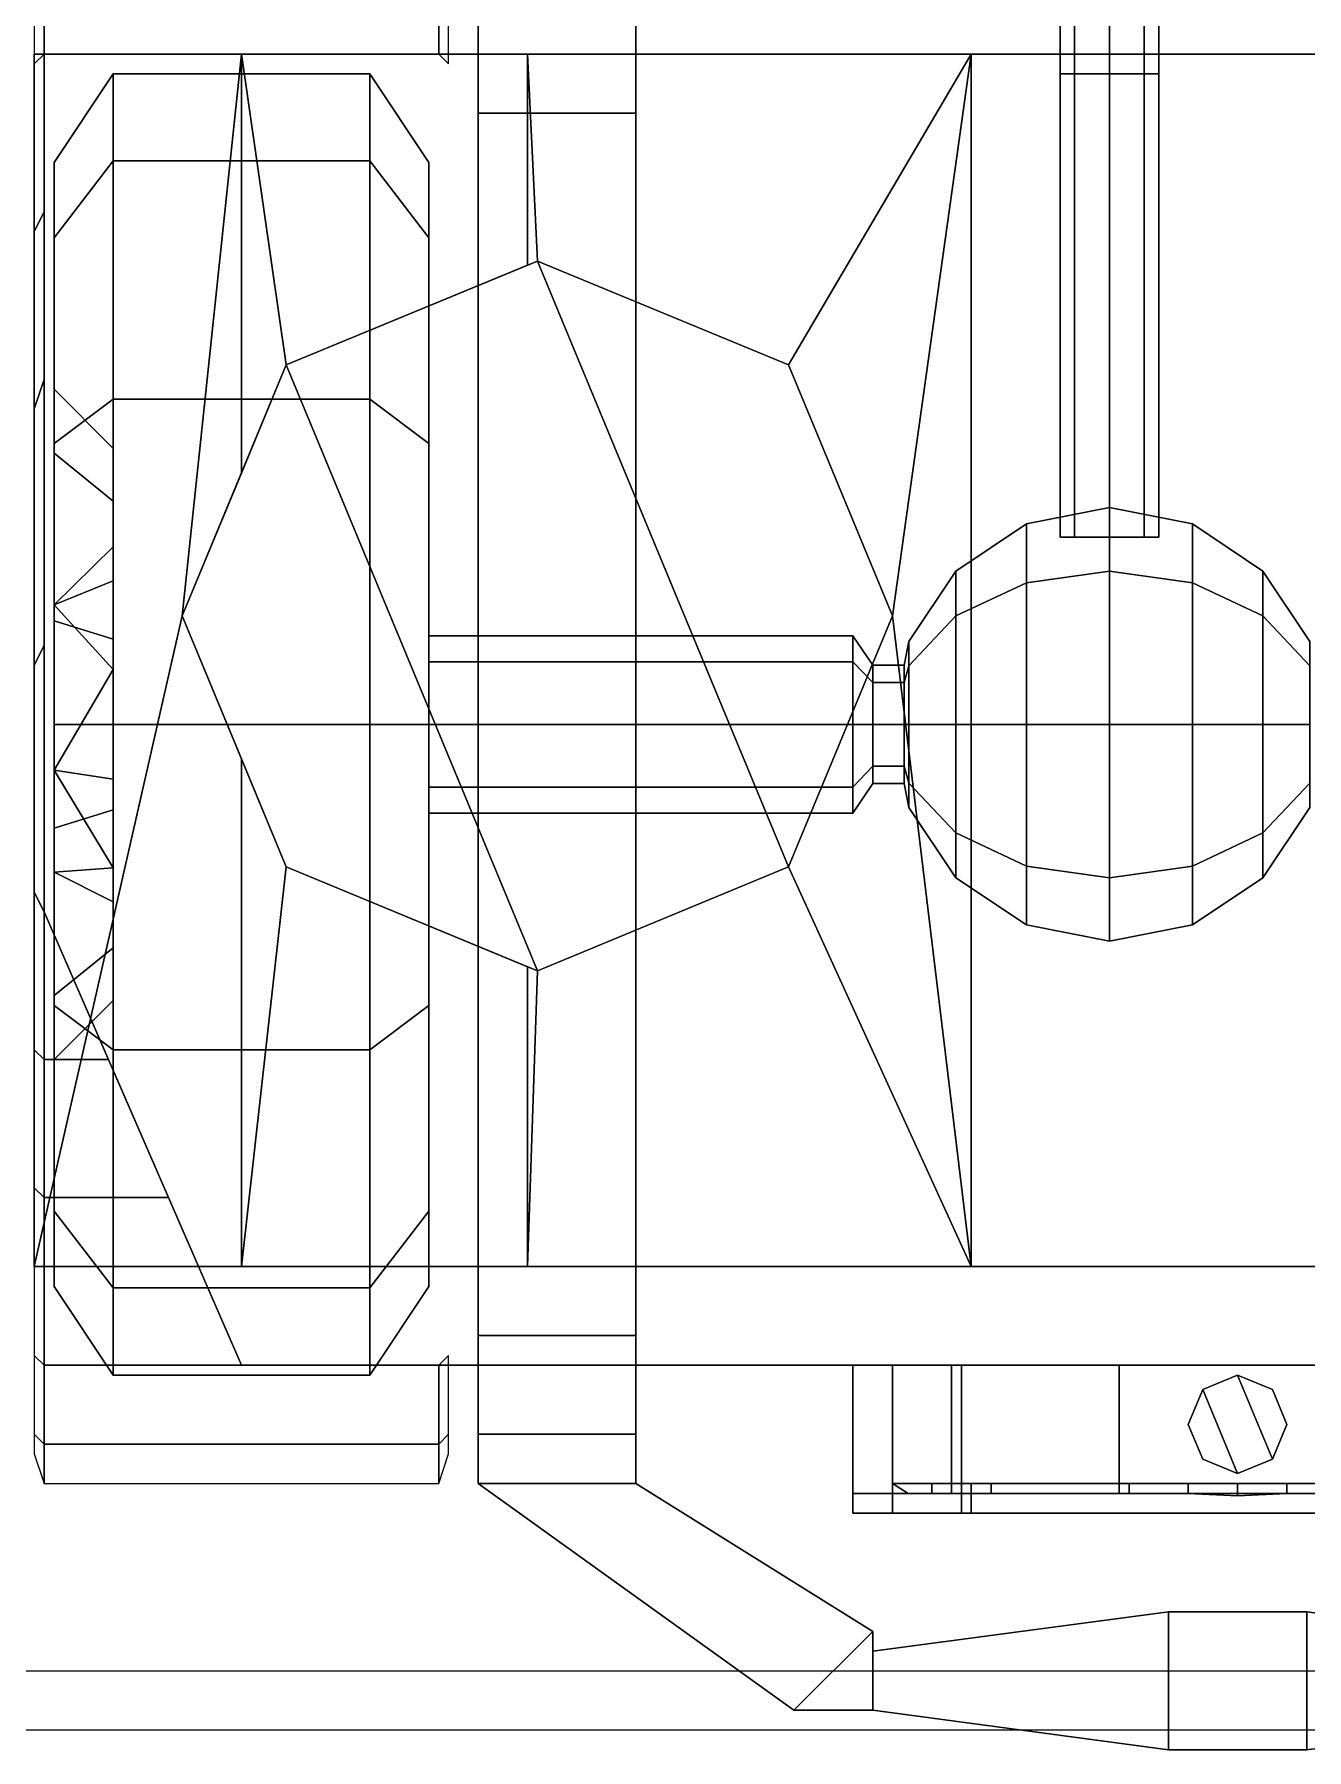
# Model space of a CAD drawing. Header units: millimetres. Extents: x -1.3 to 1.3, y -3 to 15.8.
# Drawn here: x -1.22 to 0.07, y -3.04 to -1.3 of the extents above; entities that cross this region are included whole.
import ezdxf

# ---------------------------------------------------------------- set-up
doc = ezdxf.new("R2010")
doc.units = ezdxf.units.MM
for name, color, linetype in [('cab', 3, 'Continuous'), ('fenders', 6, 'Continuous'), ('frame', 5, 'Continuous'), ('tmp', 4, 'Continuous'), ('wheels', 2, 'Continuous')]:
    doc.layers.add(name, color=color, linetype=linetype)

msp = doc.modelspace()

# ---------------------------------------------------------------- linework, layer by layer
at = {"layer": 'cab'}
for points in [[(-1.22, -1.32, 2.9), (-1.22, -1.32, 2.87), (-1.22, -2.55, 2.87), (-1.22, -2.55, 2.9)], [(1.22, -1.32, 2.9), (1.22, -1.32, 2.87), (-1.22, -1.32, 2.87), (-1.22, -1.32, 2.9)], [(1.01, -1.32, 3.01), (1.22, -1.32, 2.9), (-1.22, -1.32, 2.9), (-1.01, -1.32, 3.01)], [(-1.22, -1.32, 2.9), (-1.22, -2.55, 2.9), (-1.07, -1.89, 2.9786), (-1.01, -1.32, 3.01)], [(-1.21, -1.92, 1.51), (-1.21, -2.19, 1.51), (-1.21, -2.19, 2.09), (-1.21, -1.32, 2.09)], [(-1.21, -1.65, 1.42), (-1.21, -1.92, 1.51), (-1.21, -1.32, 2.09)], [(-1.21, -1.48, 1.3), (-1.21, -1.65, 1.42), (-1.21, -1.32, 2.09)], [(1.21, -1.32, 2.09), (1.21, -1.32, 1.14), (-1.21, -1.32, 1.14), (-1.21, -1.32, 2.09)], [(-1.21, -1.32, 1.14), (-1.21, -1.48, 1.3), (-1.21, -1.32, 2.09)], [(-1.21, -1.32, 2.87), (-1.21, -1.32, 2.09), (-1.21, -2.19, 2.09), (-1.21, -2.19, 2.87)], [(1.21, -1.32, 2.87), (1.21, -1.32, 2.09), (-1.21, -1.32, 2.09), (-1.21, -1.32, 2.87)], [(-1.01, -1.32, 3.01), (-1.07, -1.89, 2.9786), (-1.01, -1.7451, 3.01), (-1.01, -1.32, 3.01)], [(-1.01, -1.32, 3.01), (-0.9646, -1.6354, 3.0257), (-0.72, -1.5341, 3.11), (-0.72, -1.32, 3.11)], [(0.72, -1.32, 3.11), (1.01, -1.32, 3.01), (-1.01, -1.32, 3.01), (-0.72, -1.32, 3.11)], [(-1.01, -1.32, 3.01), (-1.01, -1.7451, 3.01), (-0.9646, -1.6354, 3.0257), (-1.01, -1.32, 3.01)], [(-0.72, -1.32, 3.11), (-0.71, -1.53, 3.1118), (-0.4554, -1.6354, 3.157), (-0.27, -1.32, 3.19)], [(0.27, -1.32, 3.19), (0.72, -1.32, 3.11), (-0.72, -1.32, 3.11), (-0.27, -1.32, 3.19)], [(-0.72, -1.32, 3.11), (-0.72, -1.5341, 3.11), (-0.71, -1.53, 3.1118), (-0.72, -1.32, 3.11)], [(-0.27, -1.32, 3.19), (-0.4554, -1.6354, 3.157), (-0.35, -1.89, 3.1758), (-0.27, -1.32, 3.19)], [(-0.27, -1.32, 3.19), (-0.35, -1.89, 3.1758), (-0.27, -2.55, 3.19), (-0.27, -1.32, 3.19)], [(0.27, -2.55, 3.19), (0.27, -1.32, 3.19), (-0.27, -1.32, 3.19), (-0.27, -2.55, 3.19)], [(-0.71, -1.53, 3.1118), (-0.72, -1.5341, 3.11), (-0.9646, -1.6354, 3.1117), (-0.71, -1.53, 3.14)], [(-0.9646, -1.6354, 3.1117), (-0.71, -2.25, 3.14), (-0.4554, -2.1446, 3.1683), (-0.71, -1.53, 3.14)], [(-0.4554, -1.6354, 3.157), (-0.71, -1.53, 3.1118), (-0.71, -1.53, 3.14), (-0.4554, -1.6354, 3.1683)], [(-0.71, -1.53, 3.14), (-0.4554, -2.1446, 3.1683), (-0.35, -1.89, 3.18), (-0.4554, -1.6354, 3.1683)], [(-0.72, -1.5341, 3.11), (-0.9646, -1.6354, 3.0257), (-0.9646, -1.6354, 3.1117)], [(-1.01, -1.7451, 3.01), (-1.07, -1.89, 2.9786), (-1.07, -1.89, 3.1), (-0.9646, -1.6354, 3.1117)], [(-1.07, -1.89, 3.1), (-0.9646, -2.1446, 3.1117), (-0.71, -2.25, 3.14), (-0.9646, -1.6354, 3.1117)], [(-0.9646, -1.6354, 3.0257), (-1.01, -1.7451, 3.01), (-0.9646, -1.6354, 3.1117)], [(-0.35, -1.89, 3.1758), (-0.4554, -1.6354, 3.157), (-0.4554, -1.6354, 3.1683), (-0.35, -1.89, 3.18)], [(-1.07, -1.89, 2.9786), (-1.22, -2.55, 2.9), (-1.01, -2.55, 3.01), (-1.01, -2.0349, 3.01)], [(-1.07, -1.89, 2.9786), (-1.01, -2.0349, 3.01), (-0.9646, -2.1446, 3.1117), (-1.07, -1.89, 3.1)], [(-0.4554, -2.1446, 3.157), (-0.35, -1.89, 3.1758), (-0.35, -1.89, 3.18), (-0.4554, -2.1446, 3.1683)], [(-0.35, -1.89, 3.1758), (-0.4554, -2.1446, 3.157), (-0.27, -2.55, 3.19), (-0.35, -1.89, 3.1758)], [(-1.01, -2.0349, 3.01), (-0.9646, -2.1446, 3.0257), (-0.9646, -2.1446, 3.1117)], [(-1.01, -2.0349, 3.01), (-1.01, -2.55, 3.01), (-0.9646, -2.1446, 3.0257), (-1.01, -2.0349, 3.01)], [(-0.9646, -2.1446, 3.0257), (-1.01, -2.55, 3.01), (-0.72, -2.55, 3.11), (-0.72, -2.2459, 3.11)], [(-0.72, -2.2459, 3.11), (-0.71, -2.25, 3.1118), (-0.71, -2.25, 3.14), (-0.9646, -2.1446, 3.1117)], [(-0.9646, -2.1446, 3.0257), (-0.72, -2.2459, 3.11), (-0.9646, -2.1446, 3.1117)], [(-0.71, -2.25, 3.1118), (-0.72, -2.55, 3.11), (-0.27, -2.55, 3.19), (-0.4554, -2.1446, 3.157)], [(-0.71, -2.25, 3.1118), (-0.4554, -2.1446, 3.157), (-0.4554, -2.1446, 3.1683), (-0.71, -2.25, 3.14)], [(-1.21, -2.19, 2.09), (-1.1448, -2.34, 1.45), (-1.0839, -2.48, 1.39), (-1.01, -2.65, 2.09)], [(-1.21, -2.19, 2.09), (-1.21, -2.19, 1.51), (-1.1448, -2.34, 1.45), (-1.21, -2.19, 2.09)], [(-1.21, -2.19, 2.87), (-1.21, -2.19, 2.09), (-1.01, -2.65, 2.09), (-1.0535, -2.55, 2.87)], [(-0.71, -2.25, 3.1118), (-0.72, -2.2459, 3.11), (-0.72, -2.55, 3.11), (-0.71, -2.25, 3.1118)], [(-1.01, -2.65, 2.09), (-1.0839, -2.48, 1.39), (-1.01, -2.65, 1.25), (-1.01, -2.65, 2.09)], [(-1.22, -2.55, 2.9), (-1.22, -2.55, 2.87), (1.22, -2.55, 2.87), (1.22, -2.55, 2.9)], [(1.22, -2.55, 2.9), (1.01, -2.55, 3.01), (-1.01, -2.55, 3.01), (-1.22, -2.55, 2.9)], [(-1.0535, -2.55, 2.87), (-1.01, -2.65, 2.09), (1.01, -2.65, 2.09), (1.0535, -2.55, 2.87)], [(1.01, -2.55, 3.01), (0.72, -2.55, 3.11), (-0.72, -2.55, 3.11), (-1.01, -2.55, 3.01)], [(0.72, -2.55, 3.11), (0.27, -2.55, 3.19), (-0.27, -2.55, 3.19), (-0.72, -2.55, 3.11)], [(-1.01, -2.65, 2.09), (-0.12, -2.65, 2.02), (0.12, -2.65, 2.02), (1.01, -2.65, 2.09)], [(-1.01, -2.65, 2.09), (-0.29, -2.65, 2.01), (-0.12, -2.65, 2.02)], [(-1.01, -2.65, 2.09), (-0.35, -2.65, 1.98), (-0.29, -2.65, 2.01)], [(-1.01, -2.65, 2.09), (-0.39, -2.65, 1.92), (-0.35, -2.65, 1.98)], [(-1.01, -2.65, 2.09), (-1.01, -2.65, 1.25), (-0.39, -2.65, 1.2201), (-0.39, -2.65, 1.92)], [(-0.39, -2.65, 1.92), (-0.39, -2.65, 1.14), (-0.39, -2.8, 1.14), (-0.39, -2.78, 1.92)], [(-0.35, -2.65, 1.98), (-0.39, -2.65, 1.92), (-0.39, -2.78, 1.92), (-0.35, -2.78, 1.98)], [(-0.39, -2.65, 1.08), (-0.28, -2.65, 0.98), (-0.28, -2.8, 0.98), (-0.39, -2.8, 1.08)], [(-0.39, -2.65, 1.14), (-0.39, -2.65, 1.08), (-0.39, -2.8, 1.08), (-0.39, -2.8, 1.14)], [(-0.29, -2.65, 2.01), (-0.35, -2.65, 1.98), (-0.35, -2.78, 1.98), (-0.29, -2.78, 2.01)], [(-0.12, -2.65, 2.02), (-0.29, -2.65, 2.01), (-0.29, -2.78, 2.01), (-0.12, -2.78, 2.02)], [(-0.28, -2.65, 0.98), (0.28, -2.65, 0.98), (0.28, -2.8, 0.98), (-0.28, -2.8, 0.98)], [(-0.12, -2.78, 2.02), (0.12, -2.78, 2.02), (0.12, -2.65, 2.02), (-0.12, -2.65, 2.02)], [(0, -2.66, 2.02), (-0.0354, -2.6746, 2.02), (-0.0354, -2.6746, 2.07), (0, -2.66, 2.07)], [(0.0354, -2.7454, 2.07), (0, -2.66, 2.07), (-0.0354, -2.6746, 2.07), (0, -2.76, 2.07)], [(0.0354, -2.6746, 2.02), (0, -2.66, 2.02), (0, -2.66, 2.07), (0.0354, -2.6746, 2.07)], [(0.05, -2.71, 2.07), (0.0354, -2.6746, 2.07), (0, -2.66, 2.07), (0.0354, -2.7454, 2.07)], [(-0.0354, -2.6746, 2.02), (-0.05, -2.71, 2.02), (-0.05, -2.71, 2.07), (-0.0354, -2.6746, 2.07)], [(0, -2.76, 2.07), (-0.0354, -2.6746, 2.07), (-0.05, -2.71, 2.07), (-0.0354, -2.7454, 2.07)], [(0.05, -2.71, 2.02), (0.0354, -2.6746, 2.02), (0.0354, -2.6746, 2.07), (0.05, -2.71, 2.07)], [(-0.05, -2.71, 2.02), (-0.0354, -2.7454, 2.02), (-0.0354, -2.7454, 2.07), (-0.05, -2.71, 2.07)], [(0.0354, -2.7454, 2.02), (0.05, -2.71, 2.02), (0.05, -2.71, 2.07), (0.0354, -2.7454, 2.07)], [(-0.0354, -2.7454, 2.02), (0, -2.76, 2.02), (0, -2.76, 2.07), (-0.0354, -2.7454, 2.07)], [(0, -2.76, 2.02), (0.0354, -2.7454, 2.02), (0.0354, -2.7454, 2.07), (0, -2.76, 2.07)], [(-0.39, -2.78, 1.92), (-0.39, -2.8, 1.14), (-0.35, -2.8, 1.14), (-0.35, -2.7805, 1.9)], [(-0.35, -2.78, 1.98), (-0.39, -2.78, 1.92), (-0.334, -2.78, 1.92), (-0.31, -2.78, 1.95)], [(-0.39, -2.78, 1.92), (-0.39, -2.78, 1.92), (-0.35, -2.7805, 1.9), (-0.334, -2.78, 1.92)], [(-0.35, -2.8, 1.09), (-0.27, -2.8, 1), (-0.27, -2.77, 1), (-0.35, -2.77, 1.09)], [(-0.35, -2.8, 1.14), (-0.35, -2.8, 1.09), (-0.35, -2.77, 1.09), (-0.35, -2.77, 1.9)], [(-0.35, -2.7805, 1.9), (-0.35, -2.8, 1.14), (-0.35, -2.77, 1.9)], [(-0.31, -2.78, 1.95), (-0.334, -2.78, 1.92), (-0.35, -2.77, 1.9), (-0.31, -2.77, 1.95)], [(-0.334, -2.78, 1.92), (-0.334, -2.78, 1.92), (-0.35, -2.7805, 1.9), (-0.35, -2.77, 1.9)], [(-0.27, -2.77, 1), (0.27, -2.77, 1), (0.35, -2.77, 1.09), (-0.35, -2.77, 1.09)], [(-0.35, -2.77, 1.09), (0.35, -2.77, 1.09), (0, -2.77, 1.82), (-0.35, -2.77, 1.9)], [(-0.35, -2.77, 1.9), (0, -2.77, 1.82), (-0.05, -2.77, 1.92), (-0.31, -2.77, 1.95)], [(-0.35, -2.78, 1.98), (0.35, -2.78, 1.98), (0.29, -2.78, 2.01), (-0.29, -2.78, 2.01)], [(-0.35, -2.78, 1.98), (-0.35, -2.78, 1.98), (-0.31, -2.78, 1.95), (-0.25, -2.78, 1.96)], [(-0.35, -2.78, 1.98), (-0.35, -2.78, 1.98), (-0.25, -2.78, 1.96), (-0.11, -2.78, 1.96)], [(-0.11, -2.78, 1.96), (0.11, -2.78, 1.96), (0.35, -2.78, 1.98), (-0.35, -2.78, 1.98)], [(-0.31, -2.77, 1.95), (-0.25, -2.77, 1.96), (-0.25, -2.78, 1.96), (-0.31, -2.78, 1.95)], [(-0.31, -2.77, 1.95), (-0.05, -2.77, 1.92), (-0.11, -2.77, 1.96), (-0.25, -2.77, 1.96)], [(-0.29, -2.78, 2.01), (0.29, -2.78, 2.01), (0.12, -2.78, 2.02), (-0.12, -2.78, 2.02)], [(-0.27, -2.8, 1), (0.27, -2.8, 1), (0.27, -2.77, 1), (-0.27, -2.77, 1)], [(-0.25, -2.77, 1.96), (-0.11, -2.77, 1.96), (-0.11, -2.78, 1.96), (-0.25, -2.78, 1.96)], [(-0.11, -2.77, 1.96), (-0.05, -2.77, 1.92), (-0.05, -2.78, 1.92), (-0.11, -2.78, 1.96)], [(-0.05, -2.78, 1.92), (0.05, -2.78, 1.92), (0.11, -2.78, 1.96), (-0.11, -2.78, 1.96)], [(-0.05, -2.77, 1.92), (0, -2.77, 1.82), (0, -2.7826, 1.82), (-0.05, -2.78, 1.92)], [(0, -2.7826, 1.82), (0, -2.7826, 1.82), (0.05, -2.78, 1.92), (-0.05, -2.78, 1.92)], [(0, -2.77, 1.82), (0.05, -2.77, 1.92), (0.05, -2.78, 1.92), (0, -2.7826, 1.82)], [(0.35, -2.77, 1.09), (0.35, -2.77, 1.9), (0.05, -2.77, 1.92), (0, -2.77, 1.82)], [(0.05, -2.77, 1.92), (0.11, -2.77, 1.96), (0.11, -2.78, 1.96), (0.05, -2.78, 1.92)], [(0.35, -2.77, 1.9), (0.31, -2.77, 1.95), (0.11, -2.77, 1.96), (0.05, -2.77, 1.92)], [(-0.39, -2.8, 1.08), (-0.28, -2.8, 0.98), (-0.27, -2.8, 1), (-0.35, -2.8, 1.09)], [(-0.39, -2.8, 1.14), (-0.39, -2.8, 1.08), (-0.35, -2.8, 1.09), (-0.35, -2.8, 1.14)], [(-0.28, -2.8, 0.98), (0.28, -2.8, 0.98), (0.27, -2.8, 1), (-0.27, -2.8, 1)]]:
    msp.add_3dface(points, dxfattribs=at)
at = {"layer": 'fenders'}
for points in [[(-1.21, -1.32, 1.14), (-1.21, -1.22, 0.98), (-1.22, -1.24, 0.96), (-1.22, -1.33, 1.12)], [(-0.81, -1.32, 1.14), (-0.81, -1.22, 0.98), (-1.21, -1.22, 0.98), (-1.21, -1.32, 1.14)], [(-0.8, -1.33, 1.12), (-0.8, -1.24, 0.96), (-0.81, -1.22, 0.98), (-0.81, -1.32, 1.14)], [(-1.21, -1.48, 1.3), (-1.21, -1.32, 1.14), (-1.22, -1.33, 1.12), (-1.22, -1.5, 1.28)], [(-1.21, -1.65, 1.42), (-1.21, -1.48, 1.3), (-1.22, -1.5, 1.28), (-1.22, -1.68, 1.39)], [(-1.21, -1.92, 1.51), (-1.21, -1.65, 1.42), (-1.22, -1.68, 1.39), (-1.22, -1.94, 1.47)], [(-1.21, -2.19, 1.51), (-1.21, -1.92, 1.51), (-1.22, -1.94, 1.47), (-1.22, -2.17, 1.47)], [(-1.21, -2.34, 1.45), (-1.21, -2.19, 1.51), (-1.22, -2.17, 1.47), (-1.22, -2.33, 1.42)], [(-1.1448, -2.34, 1.45), (-1.21, -2.19, 1.51), (-1.21, -2.19, 1.51), (-1.21, -2.34, 1.45)], [(-1.21, -2.48, 1.39), (-1.21, -2.34, 1.45), (-1.22, -2.33, 1.42), (-1.22, -2.47, 1.36)], [(-1.0839, -2.48, 1.39), (-1.1448, -2.34, 1.45), (-1.21, -2.34, 1.45), (-1.21, -2.48, 1.39)], [(-1.21, -2.65, 1.25), (-1.21, -2.48, 1.39), (-1.22, -2.47, 1.36), (-1.22, -2.64, 1.22)], [(-1.01, -2.65, 1.25), (-1.0839, -2.48, 1.39), (-1.21, -2.48, 1.39), (-1.21, -2.65, 1.25)], [(-1.21, -2.73, 1.18), (-1.21, -2.65, 1.25), (-1.22, -2.64, 1.22), (-1.22, -2.72, 1.15)], [(-0.8, -2.72, 1.15), (-0.8, -2.64, 1.22), (-0.81, -2.65, 1.25), (-0.81, -2.73, 1.18)], [(-0.81, -2.73, 1.18), (-0.81, -2.65, 1.25), (-1.21, -2.65, 1.25), (-1.21, -2.73, 1.18)], [(-1.21, -2.77, 1.07), (-1.21, -2.73, 1.18), (-1.22, -2.72, 1.15), (-1.22, -2.74, 1.07)], [(-0.81, -2.77, 1.07), (-0.81, -2.73, 1.18), (-1.21, -2.73, 1.18), (-1.21, -2.77, 1.07)], [(-0.8, -2.74, 1.07), (-0.8, -2.72, 1.15), (-0.81, -2.73, 1.18), (-0.81, -2.77, 1.07)]]:
    msp.add_3dface(points, dxfattribs=at)
at = {"layer": 'frame'}
for points in [[(-0.77, 2.84, 1.2), (-0.77, 2.84, 0.99), (-0.77, -2.77, 0.99), (-0.77, -2.77, 1.2)], [(-0.77, -2.77, 0.99), (-0.77, 2.84, 0.99), (-0.61, 2.68, 0.99), (-0.61, -2.77, 0.99)], [(-0.61, -2.77, 0.99), (-0.61, 2.68, 0.99), (-0.61, 2.68, 1.2), (-0.61, -2.77, 1.2)], [(-0.18, -1.34, 0.66), (-0.1654, -1.34, 0.6954), (-0.1654, -0.16, 0.8054), (-0.18, -0.16, 0.77)], [(-0.1654, -1.34, 0.6246), (-0.18, -1.34, 0.66), (-0.18, -0.16, 0.77), (-0.1654, -0.16, 0.7346)], [(-0.1654, -1.34, 0.6954), (-0.13, -1.34, 0.71), (-0.13, -0.16, 0.82), (-0.1654, -0.16, 0.8054)], [(-0.13, -1.34, 0.61), (-0.1654, -1.34, 0.6246), (-0.1654, -0.16, 0.7346), (-0.13, -0.16, 0.72)], [(-0.13, -1.34, 0.71), (-0.0946, -1.34, 0.6954), (-0.0946, -0.16, 0.8054), (-0.13, -0.16, 0.82)], [(-0.0946, -1.34, 0.6246), (-0.13, -1.34, 0.61), (-0.13, -0.16, 0.72), (-0.0946, -0.16, 0.7346)], [(-0.0946, -1.34, 0.6954), (-0.08, -1.34, 0.66), (-0.08, -0.16, 0.77), (-0.0946, -0.16, 0.8054)], [(-0.08, -1.34, 0.66), (-0.0946, -1.34, 0.6246), (-0.0946, -0.16, 0.7346), (-0.08, -0.16, 0.77)], [(-0.61, -2.77, 1.2), (-0.61, -1.28, 1.2), (-0.77, -1.28, 1.2), (-0.77, -2.77, 1.2)], [(-0.77, -1.28, 0.99), (-0.77, -1.28, 0.86), (-0.77, -1.38, 0.89), (-0.77, -1.38, 0.99)], [(-0.77, -1.28, 0.86), (-0.77, -2, 0.71), (-0.77, -2, 0.82), (-0.77, -1.38, 0.89)], [(-0.61, -1.28, 0.86), (-0.61, -2, 0.71), (-0.77, -2, 0.71), (-0.77, -1.28, 0.86)], [(-0.61, -1.38, 0.89), (-0.61, -1.28, 0.86), (-0.61, -1.28, 0.99), (-0.61, -1.38, 0.99)], [(-0.61, -2, 0.82), (-0.61, -2, 0.71), (-0.61, -1.28, 0.86), (-0.61, -1.38, 0.89)], [(-0.18, -1.81, 0.66), (-0.1654, -1.81, 0.6954), (-0.1654, -1.34, 0.6954), (-0.18, -1.34, 0.66)], [(-0.1654, -1.81, 0.6246), (-0.18, -1.81, 0.66), (-0.18, -1.34, 0.66), (-0.1654, -1.34, 0.6246)], [(-0.1654, -1.81, 0.6954), (-0.13, -1.81, 0.71), (-0.13, -1.34, 0.71), (-0.1654, -1.34, 0.6954)], [(-0.13, -1.81, 0.61), (-0.1654, -1.81, 0.6246), (-0.1654, -1.34, 0.6246), (-0.13, -1.34, 0.61)], [(-0.13, -1.81, 0.71), (-0.0946, -1.81, 0.6954), (-0.0946, -1.34, 0.6954), (-0.13, -1.34, 0.71)], [(-0.0946, -1.81, 0.6246), (-0.13, -1.81, 0.61), (-0.13, -1.34, 0.61), (-0.0946, -1.34, 0.6246)], [(-0.0946, -1.81, 0.6954), (-0.08, -1.81, 0.66), (-0.08, -1.34, 0.66), (-0.0946, -1.34, 0.6954)], [(-0.08, -1.81, 0.66), (-0.0946, -1.81, 0.6246), (-0.0946, -1.34, 0.6246), (-0.08, -1.34, 0.66)], [(-0.77, -1.38, 0.99), (-0.77, -1.38, 0.89), (-0.61, -1.38, 0.89), (-0.61, -1.38, 0.99)], [(-0.77, -1.38, 0.89), (-0.77, -2, 0.82), (-0.61, -2, 0.82), (-0.61, -1.38, 0.89)], [(-0.13, -1.8444, 0.5044), (-0.2142, -1.8563, 0.5163), (-0.2142, -1.7967, 0.66), (-0.13, -1.78, 0.66)], [(-0.13, -1.78, 0.66), (-0.2142, -1.7967, 0.66), (-0.2142, -1.8563, 0.8037), (-0.13, -1.8444, 0.8156)], [(-0.0458, -1.8563, 0.5163), (-0.13, -1.8444, 0.5044), (-0.13, -1.78, 0.66), (-0.0458, -1.7967, 0.66)], [(-0.0458, -1.7967, 0.66), (-0.13, -1.78, 0.66), (-0.13, -1.8444, 0.8156), (-0.0458, -1.8563, 0.8037)], [(-0.2142, -1.8563, 0.5163), (-0.2856, -1.89, 0.55), (-0.2856, -1.8444, 0.66), (-0.2142, -1.7967, 0.66)], [(-0.2142, -1.7967, 0.66), (-0.2856, -1.8444, 0.66), (-0.2856, -1.89, 0.77), (-0.2142, -1.8563, 0.8037)], [(0.0256, -1.89, 0.55), (-0.0458, -1.8563, 0.5163), (-0.0458, -1.7967, 0.66), (0.0256, -1.8444, 0.66)], [(0.0256, -1.8444, 0.66), (-0.0458, -1.7967, 0.66), (-0.0458, -1.8563, 0.8037), (0.0256, -1.89, 0.77)], [(-0.2856, -1.89, 0.55), (-0.3333, -1.9405, 0.6005), (-0.3333, -1.9158, 0.66), (-0.2856, -1.8444, 0.66)], [(-0.2856, -1.8444, 0.66), (-0.3333, -1.9158, 0.66), (-0.3333, -1.9405, 0.7195), (-0.2856, -1.89, 0.77)], [(-0.2142, -2, 0.4567), (-0.2856, -2, 0.5044), (-0.2856, -1.89, 0.55), (-0.2142, -1.8563, 0.5163)], [(-0.2142, -1.8563, 0.8037), (-0.2856, -1.89, 0.77), (-0.2856, -2, 0.8156), (-0.2142, -2, 0.8633)], [(-0.13, -2, 0.44), (-0.2142, -2, 0.4567), (-0.2142, -1.8563, 0.5163), (-0.13, -1.8444, 0.5044)], [(-0.13, -1.8444, 0.8156), (-0.2142, -1.8563, 0.8037), (-0.2142, -2, 0.8633), (-0.13, -2, 0.88)], [(-0.0458, -2, 0.4567), (-0.13, -2, 0.44), (-0.13, -1.8444, 0.5044), (-0.0458, -1.8563, 0.5163)], [(-0.0458, -1.8563, 0.8037), (-0.13, -1.8444, 0.8156), (-0.13, -2, 0.88), (-0.0458, -2, 0.8633)], [(0.0256, -2, 0.5044), (-0.0458, -2, 0.4567), (-0.0458, -1.8563, 0.5163), (0.0256, -1.89, 0.55)], [(0.0256, -1.89, 0.77), (-0.0458, -1.8563, 0.8037), (-0.0458, -2, 0.8633), (0.0256, -2, 0.8156)], [(0.0733, -1.9405, 0.6005), (0.0256, -1.89, 0.55), (0.0256, -1.8444, 0.66), (0.0733, -1.9158, 0.66)], [(0.0733, -1.9158, 0.66), (0.0256, -1.8444, 0.66), (0.0256, -1.89, 0.77), (0.0733, -1.9405, 0.7195)], [(-0.2856, -2, 0.5044), (-0.3333, -2, 0.5758), (-0.3333, -1.9405, 0.6005), (-0.2856, -1.89, 0.55)], [(-0.2856, -1.89, 0.77), (-0.3333, -1.9405, 0.7195), (-0.3333, -2, 0.7442), (-0.2856, -2, 0.8156)], [(0.0733, -2, 0.5758), (0.0256, -2, 0.5044), (0.0256, -1.89, 0.55), (0.0733, -1.9405, 0.6005)], [(0.0733, -1.9405, 0.7195), (0.0256, -1.89, 0.77), (0.0256, -2, 0.8156), (0.0733, -2, 0.7442)], [(-0.39, -1.91, 0.66), (-0.39, -1.9364, 0.5964), (-0.82, -1.9364, 0.5964), (-0.82, -1.91, 0.66)], [(-0.39, -1.9364, 0.7236), (-0.39, -1.91, 0.66), (-0.82, -1.91, 0.66), (-0.82, -1.9364, 0.7236)], [(-0.39, -1.9364, 0.5964), (-0.39, -1.91, 0.66), (-0.37, -1.94, 0.66), (-0.37, -1.9576, 0.6176)], [(-0.39, -1.91, 0.66), (-0.39, -1.9364, 0.7236), (-0.37, -1.9576, 0.7024), (-0.37, -1.94, 0.66)], [(-0.3381, -1.94, 0.66), (-0.3333, -1.9158, 0.66), (-0.3333, -1.9405, 0.6005), (-0.3381, -1.9576, 0.6176)], [(-0.3381, -1.9576, 0.7024), (-0.3333, -1.9405, 0.7195), (-0.3333, -1.9158, 0.66), (-0.3381, -1.94, 0.66)], [(-0.39, -1.9364, 0.5964), (-0.39, -2, 0.57), (-0.82, -2, 0.57), (-0.82, -1.9364, 0.5964)], [(-0.39, -2, 0.75), (-0.39, -1.9364, 0.7236), (-0.82, -1.9364, 0.7236), (-0.82, -2, 0.75)], [(-0.39, -2, 0.57), (-0.39, -1.9364, 0.5964), (-0.37, -1.9576, 0.6176), (-0.37, -2, 0.6)], [(-0.39, -1.9364, 0.7236), (-0.39, -2, 0.75), (-0.37, -2, 0.72), (-0.37, -1.9576, 0.7024)], [(-0.3381, -1.94, 0.66), (-0.3381, -1.9576, 0.6176), (-0.37, -1.9576, 0.6176), (-0.37, -1.94, 0.66)], [(-0.3381, -1.9576, 0.7024), (-0.3381, -1.94, 0.66), (-0.37, -1.94, 0.66), (-0.37, -1.9576, 0.7024)], [(-0.3381, -1.9576, 0.6176), (-0.3333, -1.9405, 0.6005), (-0.3333, -2, 0.5758), (-0.3381, -2, 0.6)], [(-0.3381, -2, 0.72), (-0.3333, -2, 0.7442), (-0.3333, -1.9405, 0.7195), (-0.3381, -1.9576, 0.7024)], [(-0.3381, -1.9576, 0.6176), (-0.3381, -2, 0.6), (-0.37, -2, 0.6), (-0.37, -1.9576, 0.6176)], [(-0.3381, -2, 0.72), (-0.3381, -1.9576, 0.7024), (-0.37, -1.9576, 0.7024), (-0.37, -2, 0.72)], [(-0.39, -2, 0.57), (-0.39, -2.0636, 0.5964), (-0.82, -2.0636, 0.5964), (-0.82, -2, 0.57)], [(-0.39, -2.0636, 0.7236), (-0.39, -2, 0.75), (-0.82, -2, 0.75), (-0.82, -2.0636, 0.7236)], [(-0.61, -2.62, 0.89), (-0.61, -2, 0.82), (-0.77, -2, 0.82), (-0.77, -2.62, 0.89)], [(-0.77, -2.72, 0.86), (-0.77, -2, 0.71), (-0.61, -2, 0.71), (-0.61, -2.72, 0.86)], [(-0.77, -2, 0.82), (-0.77, -2, 0.71), (-0.77, -2.72, 0.86), (-0.77, -2.62, 0.89)], [(-0.61, -2.72, 0.86), (-0.61, -2, 0.71), (-0.61, -2, 0.82), (-0.61, -2.62, 0.89)], [(-0.39, -2.0636, 0.5964), (-0.39, -2, 0.57), (-0.37, -2, 0.6), (-0.37, -2.0424, 0.6176)], [(-0.39, -2, 0.75), (-0.39, -2.0636, 0.7236), (-0.37, -2.0424, 0.7024), (-0.37, -2, 0.72)], [(-0.3381, -2, 0.6), (-0.3381, -2.0424, 0.6176), (-0.37, -2.0424, 0.6176), (-0.37, -2, 0.6)], [(-0.3381, -2.0424, 0.7024), (-0.3381, -2, 0.72), (-0.37, -2, 0.72), (-0.37, -2.0424, 0.7024)], [(-0.3381, -2, 0.6), (-0.3333, -2, 0.5758), (-0.3333, -2.0595, 0.6005), (-0.3381, -2.0424, 0.6176)], [(-0.3381, -2.0424, 0.7024), (-0.3333, -2.0595, 0.7195), (-0.3333, -2, 0.7442), (-0.3381, -2, 0.72)], [(-0.2856, -2.11, 0.55), (-0.3333, -2.0595, 0.6005), (-0.3333, -2, 0.5758), (-0.2856, -2, 0.5044)], [(-0.2856, -2, 0.8156), (-0.3333, -2, 0.7442), (-0.3333, -2.0595, 0.7195), (-0.2856, -2.11, 0.77)], [(-0.2142, -2.1437, 0.5163), (-0.2856, -2.11, 0.55), (-0.2856, -2, 0.5044), (-0.2142, -2, 0.4567)], [(-0.2142, -2, 0.8633), (-0.2856, -2, 0.8156), (-0.2856, -2.11, 0.77), (-0.2142, -2.1437, 0.8037)], [(-0.13, -2.1556, 0.5044), (-0.2142, -2.1437, 0.5163), (-0.2142, -2, 0.4567), (-0.13, -2, 0.44)], [(-0.13, -2, 0.88), (-0.2142, -2, 0.8633), (-0.2142, -2.1437, 0.8037), (-0.13, -2.1556, 0.8156)], [(-0.0458, -2.1437, 0.5163), (-0.13, -2.1556, 0.5044), (-0.13, -2, 0.44), (-0.0458, -2, 0.4567)], [(-0.0458, -2, 0.8633), (-0.13, -2, 0.88), (-0.13, -2.1556, 0.8156), (-0.0458, -2.1437, 0.8037)], [(0.0256, -2.11, 0.55), (-0.0458, -2.1437, 0.5163), (-0.0458, -2, 0.4567), (0.0256, -2, 0.5044)], [(0.0256, -2, 0.8156), (-0.0458, -2, 0.8633), (-0.0458, -2.1437, 0.8037), (0.0256, -2.11, 0.77)], [(0.0733, -2.0595, 0.6005), (0.0256, -2.11, 0.55), (0.0256, -2, 0.5044), (0.0733, -2, 0.5758)], [(0.0733, -2, 0.7442), (0.0256, -2, 0.8156), (0.0256, -2.11, 0.77), (0.0733, -2.0595, 0.7195)], [(-0.39, -2.09, 0.66), (-0.39, -2.0636, 0.5964), (-0.37, -2.0424, 0.6176), (-0.37, -2.06, 0.66)], [(-0.39, -2.0636, 0.7236), (-0.39, -2.09, 0.66), (-0.37, -2.06, 0.66), (-0.37, -2.0424, 0.7024)], [(-0.3381, -2.0424, 0.6176), (-0.3381, -2.06, 0.66), (-0.37, -2.06, 0.66), (-0.37, -2.0424, 0.6176)], [(-0.3381, -2.06, 0.66), (-0.3381, -2.0424, 0.7024), (-0.37, -2.0424, 0.7024), (-0.37, -2.06, 0.66)], [(-0.3381, -2.0424, 0.6176), (-0.3333, -2.0595, 0.6005), (-0.3333, -2.0842, 0.66), (-0.3381, -2.06, 0.66)], [(-0.3381, -2.06, 0.66), (-0.3333, -2.0842, 0.66), (-0.3333, -2.0595, 0.7195), (-0.3381, -2.0424, 0.7024)], [(-0.39, -2.0636, 0.5964), (-0.39, -2.09, 0.66), (-0.82, -2.09, 0.66), (-0.82, -2.0636, 0.5964)], [(-0.39, -2.09, 0.66), (-0.39, -2.0636, 0.7236), (-0.82, -2.0636, 0.7236), (-0.82, -2.09, 0.66)], [(-0.2856, -2.1556, 0.66), (-0.3333, -2.0842, 0.66), (-0.3333, -2.0595, 0.6005), (-0.2856, -2.11, 0.55)], [(-0.2856, -2.11, 0.77), (-0.3333, -2.0595, 0.7195), (-0.3333, -2.0842, 0.66), (-0.2856, -2.1556, 0.66)], [(0.0733, -2.0842, 0.66), (0.0256, -2.1556, 0.66), (0.0256, -2.11, 0.55), (0.0733, -2.0595, 0.6005)], [(0.0733, -2.0595, 0.7195), (0.0256, -2.11, 0.77), (0.0256, -2.1556, 0.66), (0.0733, -2.0842, 0.66)], [(-0.2142, -2.2033, 0.66), (-0.2856, -2.1556, 0.66), (-0.2856, -2.11, 0.55), (-0.2142, -2.1437, 0.5163)], [(-0.2142, -2.1437, 0.8037), (-0.2856, -2.11, 0.77), (-0.2856, -2.1556, 0.66), (-0.2142, -2.2033, 0.66)], [(0.0256, -2.1556, 0.66), (-0.0458, -2.2033, 0.66), (-0.0458, -2.1437, 0.5163), (0.0256, -2.11, 0.55)], [(0.0256, -2.11, 0.77), (-0.0458, -2.1437, 0.8037), (-0.0458, -2.2033, 0.66), (0.0256, -2.1556, 0.66)], [(-0.13, -2.22, 0.66), (-0.2142, -2.2033, 0.66), (-0.2142, -2.1437, 0.5163), (-0.13, -2.1556, 0.5044)], [(-0.13, -2.1556, 0.8156), (-0.2142, -2.1437, 0.8037), (-0.2142, -2.2033, 0.66), (-0.13, -2.22, 0.66)], [(-0.0458, -2.2033, 0.66), (-0.13, -2.22, 0.66), (-0.13, -2.1556, 0.5044), (-0.0458, -2.1437, 0.5163)], [(-0.0458, -2.1437, 0.8037), (-0.13, -2.1556, 0.8156), (-0.13, -2.22, 0.66), (-0.0458, -2.2033, 0.66)], [(-0.61, -2.62, 0.99), (-0.61, -2.62, 0.89), (-0.77, -2.62, 0.89), (-0.77, -2.62, 0.99)], [(-0.77, -2.62, 0.89), (-0.77, -2.72, 0.86), (-0.77, -2.72, 0.99), (-0.77, -2.62, 0.99)], [(-0.61, -2.72, 0.99), (-0.61, -2.72, 0.86), (-0.61, -2.62, 0.89), (-0.61, -2.62, 0.99)], [(-0.77, -2.72, 0.99), (-0.77, -2.72, 0.86), (-0.61, -2.72, 0.86), (-0.61, -2.72, 0.99)], [(-0.37, -2.92, 1.2), (-0.61, -2.77, 1.2), (-0.77, -2.77, 1.2), (-0.45, -3, 1.2)], [(-0.77, -2.77, 1.2), (-0.77, -2.77, 0.99), (-0.45, -3, 0.99), (-0.45, -3, 1.2)], [(-0.45, -3, 0.99), (-0.77, -2.77, 0.99), (-0.61, -2.77, 0.99), (-0.37, -2.92, 0.99)], [(-0.37, -2.92, 0.99), (-0.61, -2.77, 0.99), (-0.61, -2.77, 1.2), (-0.37, -2.92, 1.2)], [(-0.37, -2.94, 1.2), (-0.07, -2.9, 1.2), (-0.07, -2.9, 0.99), (-0.37, -2.94, 0.99)], [(-0.37, -2.94, 0.99), (-0.07, -2.9, 0.99), (-0.07, -3.04, 0.99), (-0.37, -3, 0.99)], [(-0.37, -3, 1.2), (-0.07, -3.04, 1.2), (-0.07, -2.9, 1.2), (-0.37, -2.94, 1.2)], [(0.07, -3.04, 0.99), (-0.07, -3.04, 0.99), (-0.07, -2.9, 0.99), (0.07, -2.9, 0.99)], [(0.07, -2.9, 1.2), (-0.07, -2.9, 1.2), (-0.07, -3.04, 1.2), (0.07, -3.04, 1.2)], [(-0.07, -2.9, 0.99), (-0.07, -2.9, 1.2), (0.07, -2.9, 1.2), (0.07, -2.9, 0.99)], [(0.37, -3, 0.99), (0.07, -3.04, 0.99), (0.07, -2.9, 0.99), (0.37, -2.94, 0.99)], [(0.37, -2.94, 1.2), (0.07, -2.9, 1.2), (0.07, -3.04, 1.2), (0.37, -3, 1.2)], [(-0.37, -3, 0.99), (-0.45, -3, 0.99), (-0.37, -2.92, 0.99), (-0.37, -3, 0.99)], [(-0.37, -3, 1.2), (-0.37, -2.92, 1.2), (-0.45, -3, 1.2), (-0.37, -3, 1.2)], [(-0.37, -2.94, 0.99), (-0.37, -2.92, 0.99), (-0.37, -2.92, 1.2), (-0.37, -2.94, 1.2)], [(-0.45, -3, 1.2), (-0.45, -3, 0.99), (-0.37, -3, 0.99), (-0.37, -3, 1.2)], [(-0.07, -3.04, 0.99), (-0.07, -3.04, 1.2), (-0.37, -3, 1.2), (-0.37, -3, 0.99)], [(0.37, -3, 1.2), (0.07, -3.04, 1.2), (0.07, -3.04, 0.99), (0.37, -3, 0.99)], [(0.07, -3.04, 1.2), (-0.07, -3.04, 1.2), (-0.07, -3.04, 0.99), (0.07, -3.04, 0.99)]]:
    msp.add_3dface(points, dxfattribs=at)
at = {"layer": 'tmp'}
for p in [(-0.04, -2.96, 1.36), (-0.04, -3.02, 1.36)]:
    msp.add_xline(p, (1, 0), dxfattribs=at)
at = {"layer": 'wheels'}
for points in [[(-1.14, -1.4284, 0.99), (-1.14, -1.34, 0.66), (-1.2, -1.43, 0.66), (-1.2, -1.5064, 0.945)], [(-1.14, -1.34, 0.66), (-1.14, -1.4284, 0.33), (-1.2, -1.5064, 0.375), (-1.2, -1.43, 0.66)], [(-1.14, -1.34, 0.66), (-1.14, -1.4284, 0.99), (-0.88, -1.4284, 0.99), (-0.88, -1.34, 0.66)], [(-1.14, -1.4284, 0.33), (-1.14, -1.34, 0.66), (-0.88, -1.34, 0.66), (-0.88, -1.4284, 0.33)], [(-0.88, -1.34, 0.66), (-0.88, -1.4284, 0.99), (-0.82, -1.5064, 0.945), (-0.82, -1.43, 0.66)], [(-0.88, -1.4284, 0.33), (-0.88, -1.34, 0.66), (-0.82, -1.43, 0.66), (-0.82, -1.5064, 0.375)], [(-1.14, -1.67, 1.2316), (-1.14, -1.4284, 0.99), (-1.2, -1.5064, 0.945), (-1.2, -1.715, 1.1536)], [(-1.14, -1.4284, 0.33), (-1.14, -1.67, 0.0884), (-1.2, -1.715, 0.1664), (-1.2, -1.5064, 0.375)], [(-1.2, -1.5064, 0.945), (-1.2, -1.43, 0.66), (-1.2, -1.66, 0.66), (-1.2, -1.7249, 0.8598)], [(-1.2, -1.43, 0.66), (-1.2, -1.5064, 0.375), (-1.2, -1.7249, 0.4602), (-1.2, -1.66, 0.66)], [(-1.14, -1.4284, 0.99), (-1.14, -1.67, 1.2316), (-0.88, -1.67, 1.2316), (-0.88, -1.4284, 0.99)], [(-1.14, -1.67, 0.0884), (-1.14, -1.4284, 0.33), (-0.88, -1.4284, 0.33), (-0.88, -1.67, 0.0884)], [(-0.88, -1.4284, 0.99), (-0.88, -1.67, 1.2316), (-0.82, -1.715, 1.1536), (-0.82, -1.5064, 0.945)], [(-0.88, -1.67, 0.0884), (-0.88, -1.4284, 0.33), (-0.82, -1.5064, 0.375), (-0.82, -1.715, 0.1664)], [(-0.82, -1.5064, 0.945), (-0.82, -2.285, 1.1536), (-0.82, -2.4936, 0.945), (-0.82, -1.43, 0.66)], [(-0.82, -1.43, 0.66), (-0.82, -2.4936, 0.945), (-0.82, -2.57, 0.66), (-0.82, -1.5064, 0.375)], [(-1.2, -1.715, 1.1536), (-1.2, -1.5064, 0.945), (-1.2, -1.7249, 0.8598)], [(-1.2, -1.5064, 0.375), (-1.2, -1.715, 0.1664), (-1.2, -1.8949, 0.3366), (-1.2, -1.7249, 0.4602)], [(-0.82, -1.715, 1.1536), (-0.82, -2, 1.23), (-0.82, -2.285, 1.1536), (-0.82, -1.5064, 0.945)], [(-0.82, -1.5064, 0.375), (-0.82, -2.57, 0.66), (-0.82, -2.4936, 0.375), (-0.82, -1.715, 0.1664)], [(-1.2, -1.7249, 0.8598), (-1.2, -1.66, 0.66), (-1.14, -1.72, 0.66), (-1.14, -1.7735, 0.8246)], [(-1.2, -1.66, 0.66), (-1.2, -1.7249, 0.4602), (-1.14, -1.7735, 0.4954), (-1.14, -1.72, 0.66)], [(-1.14, -2, 1.32), (-1.14, -1.67, 1.2316), (-1.2, -1.715, 1.1536), (-1.2, -2, 1.23)], [(-1.14, -1.67, 0.0884), (-1.14, -2), (-1.2, -2, 0.09), (-1.2, -1.715, 0.1664)], [(-1.14, -1.67, 1.2316), (-1.14, -2, 1.32), (-0.88, -2, 1.32), (-0.88, -1.67, 1.2316)], [(-1.14, -2), (-1.14, -1.67, 0.0884), (-0.88, -1.67, 0.0884), (-0.88, -2)], [(-0.88, -1.67, 1.2316), (-0.88, -2, 1.32), (-0.82, -2, 1.23), (-0.82, -1.715, 1.1536)], [(-0.88, -2), (-0.88, -1.67, 0.0884), (-0.82, -1.715, 0.1664), (-0.82, -2, 0.09)], [(-1.2, -2, 1.23), (-1.2, -1.715, 1.1536), (-1.2, -1.7249, 0.8598), (-1.2, -1.8949, 0.9834)], [(-1.2, -1.715, 0.1664), (-1.2, -2, 0.09), (-1.2, -2.1051, 0.3366), (-1.2, -1.8949, 0.3366)], [(-1.14, -1.72, 0.66), (-1.14, -1.7735, 0.4954), (-1.14, -1.8544, 0.5542), (-1.14, -1.82, 0.66)], [(-1.14, -1.7735, 0.8246), (-1.14, -1.72, 0.66), (-1.14, -1.82, 0.66), (-1.14, -1.8544, 0.7658)], [(-0.82, -1.715, 0.1664), (-0.82, -2.4936, 0.375), (-0.82, -2.285, 0.1664), (-0.82, -2, 0.09)], [(-1.2, -1.8949, 0.9834), (-1.2, -1.7249, 0.8598), (-1.14, -1.7735, 0.8246), (-1.14, -1.9135, 0.9263)], [(-1.2, -1.7249, 0.4602), (-1.2, -1.8949, 0.3366), (-1.14, -1.9135, 0.3937), (-1.14, -1.7735, 0.4954)], [(-1.14, -1.7735, 0.4954), (-1.14, -1.9135, 0.3937), (-1.14, -1.9444, 0.4888), (-1.14, -1.8544, 0.5542)], [(-1.14, -1.9135, 0.9263), (-1.14, -1.7735, 0.8246), (-1.14, -1.8544, 0.7658), (-1.14, -1.9444, 0.8312)], [(-1.14, -1.8544, 0.7658), (-1.14, -1.82, 0.66), (-1.2, -1.8786, 0.5718), (-1.2, -1.8786, 0.7482)], [(-1.14, -1.82, 0.66), (-1.14, -1.8544, 0.5542), (-1.2, -1.8786, 0.5718)], [(-1.14, -1.9444, 0.8312), (-1.14, -1.8544, 0.7658), (-1.2, -1.8786, 0.7482)], [(-1.14, -1.8544, 0.5542), (-1.14, -1.9444, 0.4888), (-1.2, -2.0464, 0.5173), (-1.2, -1.8786, 0.5718)], [(-1.14, -2.0556, 0.8312), (-1.14, -1.9444, 0.8312), (-1.2, -1.8786, 0.7482), (-1.2, -2.0464, 0.8027)], [(-1.2, -2.0464, 0.8027), (-1.2, -1.8786, 0.7482), (-1.2, -1.8786, 0.5718), (-1.2, -2.15, 0.66)], [(-1.2, -2.15, 0.66), (-1.2, -1.8786, 0.5718), (-1.2, -2.0464, 0.5173)], [(-1.2, -2.1051, 0.9834), (-1.2, -1.8949, 0.9834), (-1.14, -1.9135, 0.9263), (-1.14, -2.0865, 0.9263)], [(-1.2, -1.8949, 0.3366), (-1.2, -2.1051, 0.3366), (-1.14, -2.0865, 0.3937), (-1.14, -1.9135, 0.3937)], [(-1.2, -2.285, 1.1536), (-1.2, -2, 1.23), (-1.2, -1.8949, 0.9834), (-1.2, -2.1051, 0.9834)], [(-1.14, -2.0865, 0.9263), (-1.14, -1.9135, 0.9263), (-1.14, -1.9444, 0.8312), (-1.14, -2.0556, 0.8312)], [(-1.14, -1.9135, 0.3937), (-1.14, -2.0865, 0.3937), (-1.14, -2.0556, 0.4888), (-1.14, -1.9444, 0.4888)], [(-1.14, -1.9444, 0.4888), (-1.14, -2.0556, 0.4888), (-1.2, -2.0464, 0.5173)], [(-1.14, -2.33, 1.2316), (-1.14, -2, 1.32), (-1.2, -2, 1.23), (-1.2, -2.285, 1.1536)], [(-1.14, -2), (-1.14, -2.33, 0.0884), (-1.2, -2.285, 0.1664), (-1.2, -2, 0.09)], [(-1.2, -2, 0.09), (-1.2, -2.285, 0.1664), (-1.2, -2.2751, 0.4602), (-1.2, -2.1051, 0.3366)], [(-1.14, -2, 1.32), (-1.14, -2.33, 1.2316), (-0.88, -2.33, 1.2316), (-0.88, -2, 1.32)], [(-1.14, -2.33, 0.0884), (-1.14, -2), (-0.88, -2), (-0.88, -2.33, 0.0884)], [(-0.88, -2, 1.32), (-0.88, -2.33, 1.2316), (-0.82, -2.285, 1.1536), (-0.82, -2, 1.23)], [(-0.88, -2.33, 0.0884), (-0.88, -2), (-0.82, -2, 0.09), (-0.82, -2.285, 0.1664)], [(-1.14, -2.18, 0.66), (-1.14, -2.1456, 0.7658), (-1.2, -2.0464, 0.8027), (-1.2, -2.15, 0.66)], [(-1.14, -2.1456, 0.7658), (-1.14, -2.0556, 0.8312), (-1.2, -2.0464, 0.8027)], [(-1.14, -2.0556, 0.4888), (-1.14, -2.1456, 0.5542), (-1.2, -2.15, 0.66), (-1.2, -2.0464, 0.5173)], [(-1.14, -2.2265, 0.8246), (-1.14, -2.0865, 0.9263), (-1.14, -2.0556, 0.8312), (-1.14, -2.1456, 0.7658)], [(-1.14, -2.0865, 0.3937), (-1.14, -2.2265, 0.4954), (-1.14, -2.1456, 0.5542), (-1.14, -2.0556, 0.4888)], [(-1.2, -2.2751, 0.8598), (-1.2, -2.1051, 0.9834), (-1.14, -2.0865, 0.9263), (-1.14, -2.2265, 0.8246)], [(-1.2, -2.1051, 0.3366), (-1.2, -2.2751, 0.4602), (-1.14, -2.2265, 0.4954), (-1.14, -2.0865, 0.3937)], [(-1.2, -2.4936, 0.945), (-1.2, -2.285, 1.1536), (-1.2, -2.1051, 0.9834), (-1.2, -2.2751, 0.8598)], [(-1.14, -2.1456, 0.5542), (-1.14, -2.18, 0.66), (-1.2, -2.15, 0.66)], [(-1.14, -2.28, 0.66), (-1.14, -2.2265, 0.8246), (-1.14, -2.1456, 0.7658), (-1.14, -2.18, 0.66)], [(-1.14, -2.2265, 0.4954), (-1.14, -2.28, 0.66), (-1.14, -2.18, 0.66), (-1.14, -2.1456, 0.5542)], [(-1.2, -2.34, 0.66), (-1.2, -2.2751, 0.8598), (-1.14, -2.2265, 0.8246), (-1.14, -2.28, 0.66)], [(-1.2, -2.2751, 0.4602), (-1.2, -2.34, 0.66), (-1.14, -2.28, 0.66), (-1.14, -2.2265, 0.4954)], [(-1.2, -2.57, 0.66), (-1.2, -2.4936, 0.945), (-1.2, -2.2751, 0.8598), (-1.2, -2.34, 0.66)], [(-1.2, -2.4936, 0.375), (-1.2, -2.57, 0.66), (-1.2, -2.34, 0.66), (-1.2, -2.2751, 0.4602)], [(-1.2, -2.285, 0.1664), (-1.2, -2.4936, 0.375), (-1.2, -2.2751, 0.4602)], [(-1.14, -2.5716, 0.99), (-1.14, -2.33, 1.2316), (-1.2, -2.285, 1.1536), (-1.2, -2.4936, 0.945)], [(-1.14, -2.33, 0.0884), (-1.14, -2.5716, 0.33), (-1.2, -2.4936, 0.375), (-1.2, -2.285, 0.1664)], [(-0.88, -2.33, 1.2316), (-0.88, -2.5716, 0.99), (-0.82, -2.4936, 0.945), (-0.82, -2.285, 1.1536)], [(-0.88, -2.5716, 0.33), (-0.88, -2.33, 0.0884), (-0.82, -2.285, 0.1664), (-0.82, -2.4936, 0.375)], [(-1.14, -2.33, 1.2316), (-1.14, -2.5716, 0.99), (-0.88, -2.5716, 0.99), (-0.88, -2.33, 1.2316)], [(-1.14, -2.5716, 0.33), (-1.14, -2.33, 0.0884), (-0.88, -2.33, 0.0884), (-0.88, -2.5716, 0.33)], [(-1.14, -2.66, 0.66), (-1.14, -2.5716, 0.99), (-1.2, -2.4936, 0.945), (-1.2, -2.57, 0.66)], [(-1.14, -2.5716, 0.33), (-1.14, -2.66, 0.66), (-1.2, -2.57, 0.66), (-1.2, -2.4936, 0.375)], [(-0.88, -2.5716, 0.99), (-0.88, -2.66, 0.66), (-0.82, -2.57, 0.66), (-0.82, -2.4936, 0.945)], [(-0.88, -2.66, 0.66), (-0.88, -2.5716, 0.33), (-0.82, -2.4936, 0.375), (-0.82, -2.57, 0.66)], [(-1.14, -2.5716, 0.99), (-1.14, -2.66, 0.66), (-0.88, -2.66, 0.66), (-0.88, -2.5716, 0.99)], [(-1.14, -2.66, 0.66), (-1.14, -2.5716, 0.33), (-0.88, -2.5716, 0.33), (-0.88, -2.66, 0.66)]]:
    msp.add_3dface(points, dxfattribs=at)

doc.saveas('drawing.dxf')
